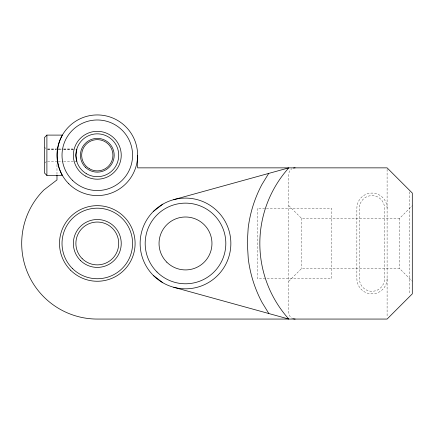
<?xml version="1.0" encoding="UTF-8"?>
<svg xmlns="http://www.w3.org/2000/svg" width="434" height="434" viewBox="0 0 434 434"><rect width="100%" height="100%" fill="white"/><g stroke="black" fill="none" stroke-linecap="round" stroke-linejoin="round"><path stroke-width="0.33" stroke-dasharray="2.17 1.63" d="M44.854 162.978L46.27 161.562M288.822 281.259L301.418 268.662L399.698 268.662L412.3 281.259M288.822 205.662L301.418 218.259L399.698 218.259L412.3 205.662M47.621 149.801L56.382 149.79M57.06 149.79L61.102 149.784M63.798 149.779L75.261 149.763M47.604 148.96L57.603 148.96M58.27 148.96L62.935 148.96M63.603 148.96L72.934 148.96M47.599 149.177L56.241 149.171M58.899 149.171L62.887 149.171M63.554 149.171L74.849 149.171M47.604 161.562L57.603 161.562M58.27 161.562L62.935 161.562M63.603 161.562L74.263 161.562M74.93 161.562L76.265 161.562M265.358 278.503L257.243 278.503L257.243 208.418L331.657 208.418L331.657 278.503L266.037 278.503M44.382 147.072L46.27 148.96M409.777 191.888L409.777 294.355M399.698 218.259L399.698 268.662M387.101 169.217L387.101 317.026M301.418 218.259L301.418 268.662M56.979 164.589L56.979 174.587M387.101 208.179A15.119 15.119 0 0 0 371.981 193.059A15.119 15.119 0 0 0 356.862 208.179L356.862 278.742A15.119 15.119 0 0 0 371.981 293.861A15.119 15.119 0 0 0 387.101 278.742M293.487 318.844A6.298 6.298 0 0 1 288.822 312.762L288.822 174.159A6.298 6.298 0 0 1 291.968 168.707M359.829 204.924L359.379 208.347L359.379 278.574L359.829 281.997A12.581 12.581 0 0 0 384.128 281.997L384.578 278.574L384.578 208.347L384.128 204.924A12.581 12.581 0 0 0 359.829 204.924"/><path stroke-width="0.65" d="M76.845 149.171L75.879 155.258L76.845 161.345M268.711 173.416L261.919 184.515A125.697 125.697 0 0 0 248.172 228.159L247.288 242.693L248.27 258.751A125.605 125.605 0 0 0 262 302.357L268.841 313.543M46.899 135.099L44.382 137.621L44.382 172.9L46.899 175.417L62.382 175.417C55.492 163.005 55.492 147.517 62.382 135.099L46.899 135.099L46.899 175.417M153.424 211.385L162.821 204.175M162.821 282.746L153.424 275.536A45.358 45.358 0 0 1 173.757 199.645L288.822 167.86A113.1 113.1 0 0 0 288.822 319.061L173.757 287.275M137.621 155.258L137.621 167.86L387.101 167.86L412.3 193.059L412.3 293.861L387.101 319.061L97.297 319.061A75.597 75.597 0 0 1 43.845 190.005L56.979 179.92L56.979 175.255M153.424 275.536A45.358 45.358 0 0 0 229.315 255.197A45.358 45.358 0 0 0 173.757 199.645M293.487 168.077A6.298 6.298 0 0 1 295.12 167.86M295.12 319.061A6.298 6.298 0 0 1 293.487 318.844M68.789 183.772A40.319 40.319 0 0 0 136.243 165.696A40.319 40.319 0 0 0 86.865 116.312A40.319 40.319 0 0 0 68.789 183.772M86.588 173.812A21.418 21.418 0 0 0 118.721 155.258A21.418 21.418 0 0 0 86.588 136.71A21.418 21.418 0 0 0 86.588 173.812M82.156 258.604A21.418 21.418 0 0 0 117.988 249.002A21.418 21.418 0 0 0 91.758 222.772A21.418 21.418 0 0 0 82.156 258.604M72.353 268.407A35.279 35.279 0 0 0 131.377 252.593A35.279 35.279 0 0 0 88.167 209.383A35.279 35.279 0 0 0 72.353 268.407M89.485 168.793A15.624 15.624 0 0 0 112.921 155.258A15.624 15.624 0 0 0 89.485 141.728A15.624 15.624 0 0 0 89.485 168.793M70.574 270.187A37.801 37.801 0 0 0 133.813 253.244A37.801 37.801 0 0 0 87.516 206.947A37.801 37.801 0 0 0 70.574 270.187M80.371 260.389A23.941 23.941 0 0 0 120.424 249.658A23.941 23.941 0 0 0 91.102 220.336A23.941 23.941 0 0 0 80.371 260.389M156.989 271.972A40.319 40.319 0 0 0 224.449 253.895A40.319 40.319 0 0 0 175.065 204.512A40.319 40.319 0 0 0 156.989 271.972M85.362 167.198A16.883 16.883 0 0 0 113.61 159.631A16.883 16.883 0 0 0 92.93 138.951A16.883 16.883 0 0 0 85.362 167.198M85.33 175.992A23.941 23.941 0 0 0 121.238 155.258A23.941 23.941 0 0 0 85.33 134.529A23.941 23.941 0 0 0 85.33 175.992M72.353 180.208A35.279 35.279 0 0 0 131.377 164.394A35.279 35.279 0 0 0 88.167 121.184A35.279 35.279 0 0 0 72.353 180.208M166.792 262.169A26.458 26.458 0 0 0 211.06 250.309A26.458 26.458 0 0 0 178.651 217.901A26.458 26.458 0 0 0 166.792 262.169"/></g></svg>
